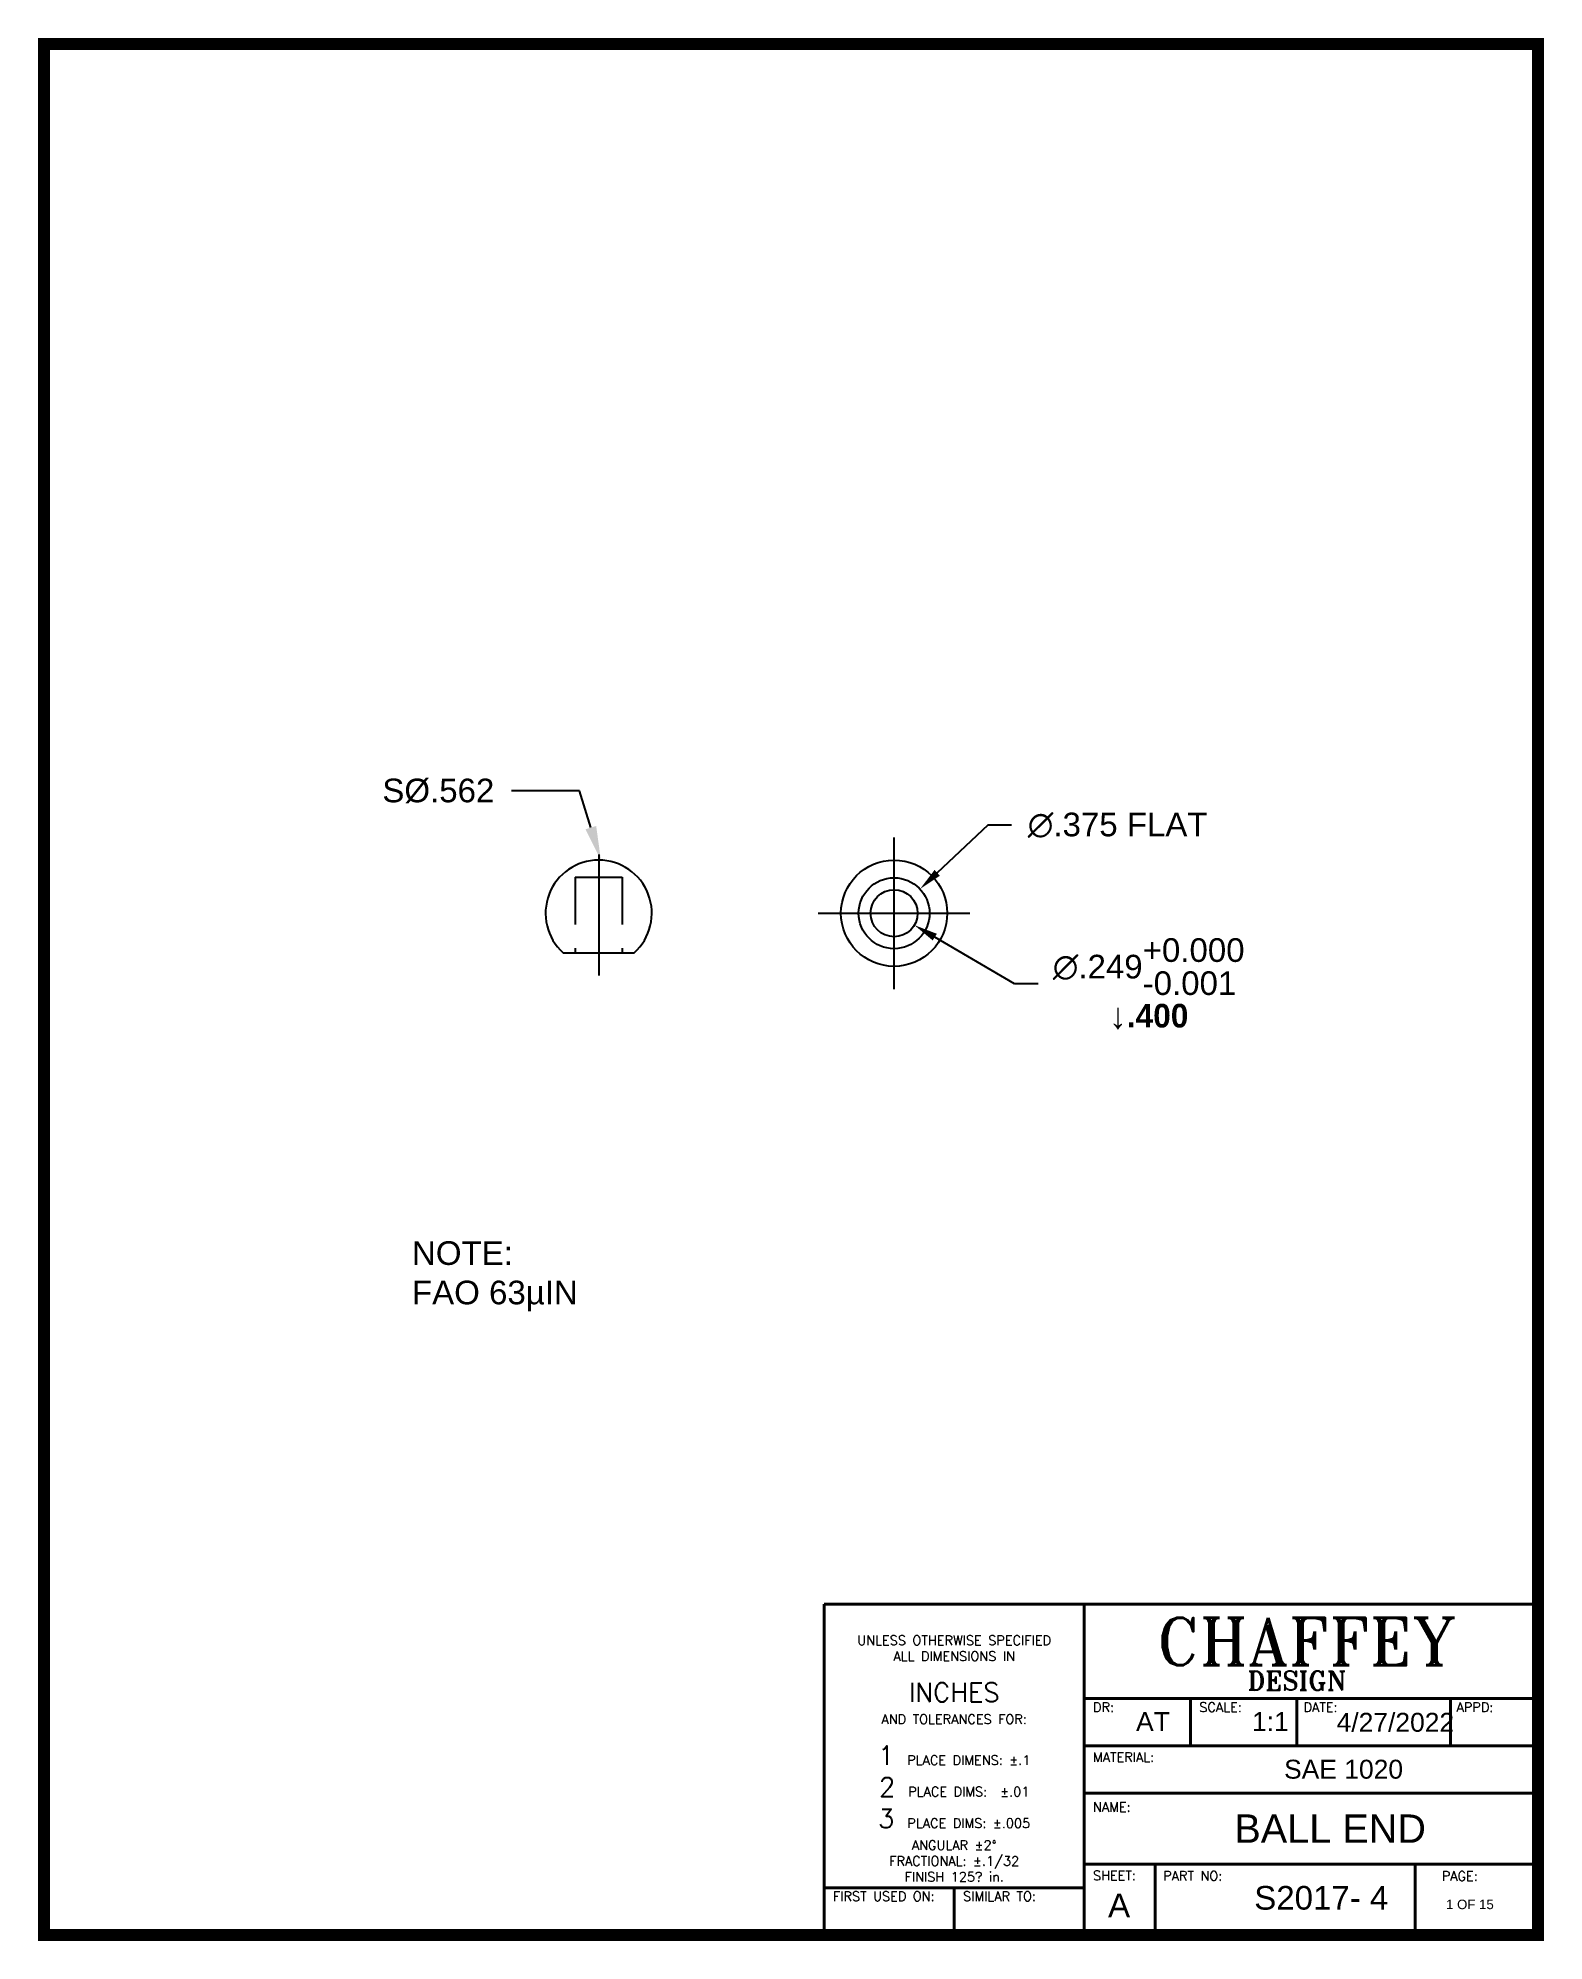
# Paper-space layout 'Layout1' of a CAD drawing. Header units: inches. Extents: x 0 to 8, y 0 to 10.
# The model-space entities are those that its viewports show. They can reach past a viewport. Long polylines and large blocks are cut down to what shows.
import ezdxf
from ezdxf import colors
from ezdxf.entities.mleader import LeaderData, LeaderLine
from ezdxf.enums import TextEntityAlignment as Align
from ezdxf.math import Vec2, Vec3

# ---------------------------------------------------------------- set-up
doc = ezdxf.new("R2010")
doc.units = ezdxf.units.IN
doc.header["$MEASUREMENT"] = 0
for name, pattern in [('CENTER', [2, 1.25, -0.25, 0.25, -0.25]), ('CENTER2', [1.125, 0.75, -0.125, 0.125, -0.125]), ('HIDDEN', [0.375, 0.25, -0.125])]:
    doc.linetypes.add(name, pattern=pattern)
for name, color, linetype in [('CENTER LINE', 1, 'CENTER'), ('DIM', 3, 'Continuous'), ('DIMENSION', 5, 'Continuous'), ('HIDEEN', 4, 'HIDDEN'), ('OBJECT', 252, 'Continuous'), ('TITLEBLOCK', 5, 'Continuous')]:
    doc.layers.add(name, color=color, linetype=linetype)
doc.layers.add('TITLE BLOCK', color=1, linetype='Continuous', lineweight=40)
doc.styles.add('CHAFFEY', font='romant.shx', dxfattribs={"height": 0.25})
doc.styles.add('DESIGN', font='romant.shx', dxfattribs={"height": 0.1})
doc.styles.add('SMALL TEXT', font='romans.shx', dxfattribs={"height": 0.05})
doc.styles.get("Standard").update_dxf_attribs({"font": 'arial.ttf'})
doc.styles.add('TABLE', font='arial.ttf')
doc.dimstyles.new('3 PLACES', dxfattribs={"dimtxt": 0.125, "dimasz": 0.125, "dimexe": 0.125, "dimexo": 0.0625, "dimgap": 0.09, "dimtad": 0, "dimtih": 1, "dimtoh": 1, "dimdec": 3, "dimzin": 4, "dimdsep": 46, "dimtxsty": 'Standard', "dimcen": 0.125, "dimadec": 0, "dimazin": 0, "dimtfac": 1, "dimtdec": 3, "dimtofl": 0, "dimtmove": 0, "dimatfit": 3, "dimfxl": 1, "dimtolj": 1, "dimtzin": 0, "dimarcsym": 0})
doc.dimstyles.new('DEVIATION 3 PLACES', dxfattribs={"dimtxt": 0.125, "dimasz": 0.125, "dimexe": 0.125, "dimexo": 0.0625, "dimgap": 0.09, "dimtad": 0, "dimtih": 1, "dimtoh": 1, "dimdec": 3, "dimzin": 4, "dimdsep": 46, "dimtxsty": 'Standard', "dimcen": 0.125, "dimadec": 0, "dimazin": 0, "dimtol": 1, "dimtm": 0.001, "dimtfac": 1, "dimtdec": 3, "dimtofl": 0, "dimtmove": 0, "dimatfit": 3, "dimfxl": 1, "dimtolj": 1, "dimtzin": 0, "dimarcsym": 0})

# ---------------------------------------------------------------- blocks, each defined once
blk = doc.blocks.new('A size')
at = {"const_width": 0.0625}
blk.add_lwpolyline([(-7.9, 0), (0, 0), (0, 10), (-7.9, 10)], close=True, dxfattribs=at)
at = {"layer": 'TITLE BLOCK'}
for p, q in [((-0.025, 1.75), (-3.775, 1.75)), ((-3.775, 1.75), (-3.775, 0)), ((-2.4, 1.75), (-2.4, 0)), ((-2.4, 1.25), (-0.025, 1.25)), ((-1.837, 1), (-1.837, 1.25)), ((-1.275, 1), (-1.275, 1.25)), ((-0.463, 1), (-0.463, 1.25)), ((-2.4, 1), (-0.025, 1)), ((-2.4, 0.75), (-0.025, 0.75)), ((-2.4, 0.375), (-0.025, 0.375)), ((-2.025, 0.375), (-2.025, 0)), ((-0.65, 0.375), (-0.65, 0)), ((-3.775, 0.25), (-2.4, 0.25)), ((-3.087, 0.25), (-3.087, 0.003))]:
    blk.add_line(p, q, dxfattribs=at)
at = {"linetype": 'Continuous', "style": 'DESIGN'}
blk.add_text('DESIGN', height=0.1, dxfattribs=at).set_placement((-1.275, 1.295), align=Align.CENTER)
at = {"linetype": 'Continuous', "style": 'SMALL TEXT'}
for s, p in [('DR:', (-2.353, 1.18)), ('SCALE:', (-1.791, 1.18)), ('DATE:', (-1.24, 1.18)), ('APPD:', (-0.431, 1.18)), ('MATERIAL:', (-2.353, 0.916)), ('NAME:', (-2.353, 0.652)), ('SHEET:', (-2.353, 0.29)), ('PART NO:', (-1.982, 0.288)), ('PAGE:', (-0.509, 0.287)), ('FIRST USED ON:', (-3.728, 0.18)), ('SIMILAR TO:', (-3.04, 0.18))]:
    blk.add_text(s, height=0.05, dxfattribs=at).set_placement(p)
at = {"linetype": 'Continuous', "attachment_point": 2}
for s, insert, char_height, width, style in [('CHAFFEY', (-1.223, 1.677), 0.25, 1.58631, 'CHAFFEY'), ('\\P\\PUNLESS OTHERWISE SPECIFIED\\PALL DIMENSIONS IN \\P\\P{\\H2x;INCHES\\P}AND TOLERANCES FOR:\\P\\P{\\H2x;1 }PLACE DIMENS: %%P.1\\P{\\H2x;2 }PLACE DIMS:  %%P.01\\P{\\H2x;3 }PLACE DIMS: %%P.005\\PANGULAR %%P2%%D\\PFRACTIONAL: %%P.1/32\\PFINISH 125? in.', (-3.087, 1.75), 0.05, 1.375, 'SMALL TEXT')]:
    blk.add_mtext(s, dxfattribs=dict(at, insert=insert, char_height=char_height, width=width, style=style))
at = {"layer": 'TITLEBLOCK', "style": 'TABLE'}
for tag, height, p in [('DRAWN_BY', 0.1, (-2.036, 1.129)), ('SCALE', 0.1, (-1.415, 1.129)), ('DATE', 0.1, (-0.754, 1.127)), ('MATERIAL', 0.1, (-1.028, 0.877)), ('PART_NAME', 0.15, (-1.099, 0.563)), ('SHEET_SIZE', 0.125, (-2.215, 0.157)), ('PART_NUMBER', 0.125, (-1.146, 0.197)), ('PAGE_NUMBER', 0.05, (-0.36, 0.162))]:
    blk.add_attdef(tag, text='', height=height, dxfattribs=at).set_placement(p, align=Align.MIDDLE)
blk = doc.blocks.new('*U2')
at = {"layer": 'CENTER LINE', "color": 0, "linetype": 'CENTER2', "transparency": 16777216}
for p, q in [((0, 0.0562), (0, 0.401)), ((-0.401, 0), (-0.0562, 0)), ((0.0562, 0), (0.401, 0)), ((0, -0.401), (0, -0.0562))]:
    blk.add_line(p, q, dxfattribs=at)
at = {"layer": 'CENTER LINE', "color": 0, "linetype": 'Continuous', "transparency": 16777216}
for p, q in [((-0.0281, 0), (0.0281, 0)), ((0, -0.0281), (0, 0.0281))]:
    blk.add_line(p, q, dxfattribs=at)
blk = doc.blocks.new('*U3')
at = {"layer": 'CENTER LINE', "color": 0, "linetype": 'CENTER2', "transparency": 16777216}
blk.add_line((0, 0.32), (0, -0.32), dxfattribs=at)
blk = doc.blocks.new('*D4')
at = {"layer": 'Defpoints', "color": 0, "transparency": 16777216}
for p in [(14.229, 12.778), (13.955, 12.522)]:
    blk.add_point(p, dxfattribs=at)
at = {"layer": 'DIMENSION', "color": 0, "lineweight": -2, "transparency": 16777216}
for p, q in [((14.588, 13.115), (14.32, 12.863)), ((14.713, 13.115), (14.588, 13.115)), ((14.092, 12.525), (14.092, 12.775)), ((13.967, 12.65), (14.217, 12.65))]:
    blk.add_line(p, q, dxfattribs=at)
at = {"layer": 'DIMENSION', "color": 0, "transparency": 16777216}
blk.add_solid([(14.306, 12.879), (14.334, 12.848), (14.229, 12.778)], dxfattribs=at)
at = {"layer": 'DIMENSION', "color": 0, "transparency": 16777216, "insert": (15.274, 13.115), "char_height": 0.125, "attachment_point": 5}
blk.add_mtext('\\A1;∅.375 FLAT', dxfattribs=at)
blk = doc.blocks.new('*D5')
at = {"layer": 'Defpoints', "color": 0, "transparency": 16777216}
for p in [(13.984, 12.713), (14.199, 12.587)]:
    blk.add_point(p, dxfattribs=at)
at = {"layer": 'DIMENSION', "color": 0, "lineweight": -2, "transparency": 16777216}
for p, q in [((14.092, 12.525), (14.092, 12.775)), ((13.967, 12.65), (14.217, 12.65)), ((14.728, 12.276), (14.307, 12.524)), ((14.853, 12.276), (14.728, 12.276))]:
    blk.add_line(p, q, dxfattribs=at)
at = {"layer": 'DIMENSION', "color": 0, "transparency": 16777216}
blk.add_solid([(14.318, 12.541), (14.296, 12.506), (14.199, 12.587)], dxfattribs=at)
at = {"layer": 'DIMENSION', "color": 0, "transparency": 16777216, "insert": (15.438, 12.276), "char_height": 0.125, "width": 1.23653, "attachment_point": 5}
blk.add_mtext('\\A1;∅.249\\S+0.000^ -0.001;\\P{\\H1.08333x;↓\\fMS Shell Dlg 2|b1|i0|c0|p0;\\H0.92308x;.400}', dxfattribs=at)
blk = doc.blocks.new('N')
at = {"layer": 'CENTER LINE', "insert": (-0.037, 0.343), "char_height": 0.2, "attachment_point": 1}
blk.add_mtext_dynamic_manual_height_columns('{\\H0.625x;NOTE:\\PFAO 63µIN\\fMS Shell Dlg 2|b0|i0|c0|p0; }', width=2.16723, gutter_width=1, heights=[0], dxfattribs=at)

msp = doc.modelspace()

# ---------------------------------------------------------------- linework, layer by layer
at = {"layer": 'HIDEEN'}
for p, q in [((12.4053, 12.8405), (12.6543, 12.8405)), ((12.4053, 12.8405), (12.4053, 12.4405)), ((12.6543, 12.8405), (12.6543, 12.4405))]:
    msp.add_line(p, q, dxfattribs=at)
at = {"layer": 'OBJECT'}
for p, q in [((12.5298, 12.9308), (12.5298, 12.4405)), ((12.3423, 12.4405), (12.7173, 12.4405))]:
    msp.add_line(p, q, dxfattribs=at)
for radius in [0.281, 0.1875, 0.1245]:
    msp.add_circle((14.0918, 12.6498), radius, dxfattribs=at)
msp.add_arc((12.5298, 12.6498), 0.281, 311.85592, 228.14408, dxfattribs=at)

# ---------------------------------------------------------------- block references
at = {"layer": 'CENTER LINE', "linetype": 'CENTER2'}
for name, p in [('*U2', (14.0918, 12.6498)), ('*U3', (12.5298, 12.6405))]:
    msp.add_blockref(name, p, dxfattribs=at)
at = {"layer": 'HIDEEN'}
msp.add_blockref('N', (11.5796, 10.5722), dxfattribs=at)

# ---------------------------------------------------------------- dimensions: what is measured, and where the dimension line sits
at = {"layer": 'DIMENSION'}
for p1, p2, text, dimstyle, picture, middle in [((13.955, 12.5217), (14.2287, 12.778), '<> FLAT', '3 PLACES', '*D4', (15.2738, 13.1149)), ((13.9845, 12.7129), (14.1992, 12.5868), '<>\\P{\\H1.08333x;↓\\fMS Shell Dlg 2|b1|i0|c0|p0;\\H0.92308x;.400}', 'DEVIATION 3 PLACES', '*D5', (15.4381, 12.2762))]:
    dim = msp.add_diameter_dim_2p(p1=p1, p2=p2, text=text, dimstyle=dimstyle, dxfattribs=at)
    dim.commit()
    dim.dimension.update_dxf_attribs({"geometry": picture, "text_midpoint": middle, "dimtype": 163})

# ---------------------------------------------------------------- leaders
ml = msp.add_multileader_mtext('Standard', dxfattribs=at)
ml.set_content('S%%C.562', color=256)
ml.set_leader_properties()
ml.build(insert=Vec2(0, 0))
ml.multileader.update_dxf_attribs({"dogleg_length": 0.36, "arrow_head_size": 0.18})
ctx = ml.context
ctx.base_point, ctx.char_height, ctx.arrow_head_size, ctx.landing_gap_size, ctx.plane_origin = Vec3(11.3128, 13.2965), 0.125, 0.18, 0.09, Vec3(12.5417, 12.9306)
ctx.text_align_type = 2
notes = []
notes.append((ctx, [(1, (1, 1, 0), (12.428, 13.2965), (-1, 0), 0.36, [(0, [(12.5417, 12.9306)], 0, [])])]))
ctx.mtext.insert, ctx.mtext.alignment, ctx.mtext.flow_direction = Vec3(11.978, 13.3615), 3, 5
for ctx, leaders in notes:
    for number, flags, end, landing, length, lines in leaders:
        leader = LeaderData()
        leader.index, (leader.has_last_leader_line, leader.has_dogleg_vector, leader.attachment_direction) = number, flags
        leader.last_leader_point, leader.dogleg_vector, leader.dogleg_length = Vec3(end), Vec3(landing), length
        for number, points, colour, breaks in lines:
            line = LeaderLine()
            line.index, line.vertices, line.color, line.breaks = number, Vec3.list(points), colors.encode_raw_color(colour), breaks
            leader.lines.append(line)
        ctx.leaders.append(leader)

psp = doc.layouts.get("Layout1")

# ---------------------------------------------------------------- block references
at = {"layer": 'DIM'}
psp.add_blockref('A size', (7.953, 0.009), dxfattribs=at).add_auto_attribs({'PAGE_NUMBER': '1 OF 15', 'PART_NUMBER': 'S2017- 4', 'SHEET_SIZE': 'A', 'PART_NAME': 'BALL END', 'MATERIAL': 'SAE 1020', 'DATE': '4/27/2022', 'SCALE': '1:1', 'DRAWN_BY': 'AT'})

# ---------------------------------------------------------------- viewports
at = {"layer": 'DIMENSION'}
psp.add_viewport(center=(4.007, 5.009), size=(7.893, 10), view_center_point=(13.5505, 12.2464), view_height=10, dxfattribs=at)

doc.saveas('drawing.dxf')
